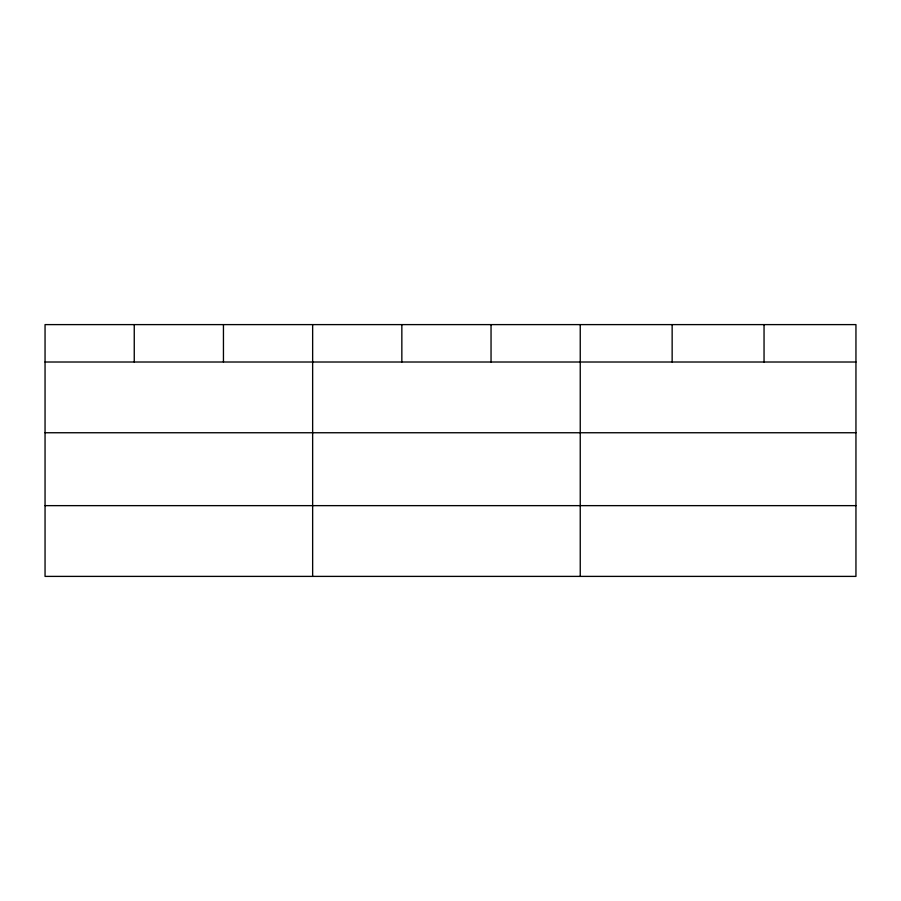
<?xml version="1.0" encoding="UTF-8"?>
<svg xmlns="http://www.w3.org/2000/svg" width="901" height="901" viewBox="0 0 901 901"><rect width="100%" height="100%" fill="white"/><g stroke="black" fill="none" stroke-linecap="round" stroke-linejoin="round"><path stroke-width="1.35" d="M855.95 432.75L855.95 324.608L45.05 324.608L45.05 576.392L855.95 576.392L855.95 432.75L45.05 432.75M45.05 362.011L855.95 362.011M45.05 505.641L855.95 505.641M764.048 324.608L764.048 362.011M672.146 324.608L672.146 362.011M580.244 324.608L580.244 576.392M491.045 324.608L491.045 362.011M401.846 324.608L401.846 362.011M312.647 324.608L312.647 576.392M223.448 324.608L223.448 362.011M134.249 324.608L134.249 362.011"/></g></svg>
